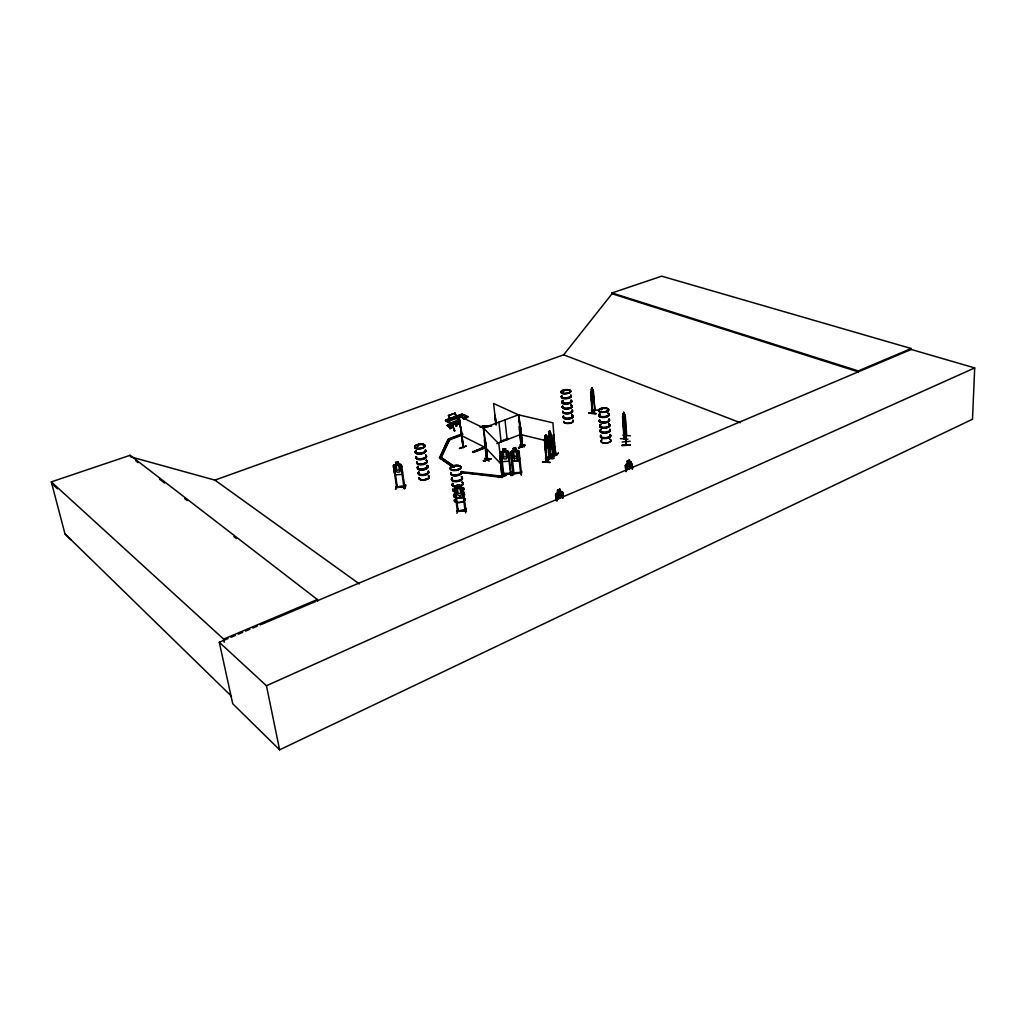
<?xml version="1.0" encoding="UTF-8"?>
<svg xmlns="http://www.w3.org/2000/svg" width="1026" height="1026" viewBox="0 0 1026 1026"><rect width="100%" height="100%" fill="white"/><g stroke="black" fill="none" stroke-linecap="round" stroke-linejoin="round"><path stroke-width="1.5" d="M911.216 348.519L858.287 370.899L858.287 371.861L612.035 293.757L611.971 292.949L661.68 276.174L911.216 348.519L911.191 349.468L317.098 600.851L317.662 601.287L317.329 599.505L130.135 455.287L51.3 481.874L64.971 533.853L70.794 539.689M630.182 445.271L621.974 445.117L630.182 445.258M630.208 441.27L622.102 442.014M547.666 446.618L545.422 449.298L547.666 446.618L546.704 436.691L547.05 437.281M551.68 439.615L551.616 442.398M624.436 420.698L626.245 444.951M626.296 441.526L626.283 445.22M625.963 444.925L626.027 441.898L626.27 444.502M593.541 398.909L593.528 396.293L593.541 398.909L591.553 401.243L593.438 398.858L593.579 396.318M624.706 427.444L624.731 426.418M624.911 422.148L626.347 442.244M624.334 420.224L623.577 421.224L623.257 416.684L624.013 415.684L625.09 432.613L624.911 430.51M624.244 420.634L624.257 418.454M624.462 420.262L624.424 421.301M625.296 421.058L625.309 423.802L625.385 421.07M911.191 349.468L974.7 367.924L972.494 419.236L279.611 749.826L232.722 703.721L219.269 642.25L228.029 638.544M483.349 460.943L490.851 458.904M542.421 462.021L550.321 462.444L542.587 461.841M490.967 459.007L483.336 460.623M546.525 457.147L554.271 458.109L546.435 457.622M588.655 413.273L596.093 413.606L588.757 412.721M620.268 438.628L627.976 439.141M450.683 422.789L450.081 428.714L450.055 422.545M450.081 428.714L450.363 423.866M456.929 422.956L456.467 426.329L456.288 423.007M456.095 426.149L456.557 422.904M456.467 426.329L456.647 423.34M511.512 458.584L512.718 461.02L519.169 460.559L519.746 457.981M520.4 472.486L521.298 472.268L521.388 473.14L519.041 451.299L518.066 450.465L511.653 450.965L510.781 451.915L513.141 473.704L521.221 472.986M518.066 450.504L519.041 451.337M521.554 471.255L521.298 474.833M516.193 450.645L515.924 448.093L513.167 448.298L513.436 450.837L512.256 451.812L512.756 456.467L514.347 458.365L516.912 458.173L518.079 456.083L517.579 451.427L516.104 450.696M521.516 470.831L521.221 474.91M512.718 461.02L519.169 460.52M518.412 452.889L519.169 452.838L518.412 452.889L520.631 473.204M510.781 451.915L513.231 473.743L513.038 472.819M521.221 472.409L513.911 472.794M513.975 473.499L511.717 453.364L510.948 453.543L511.717 453.364M513.244 471.832L512.808 475.384M512.82 471.806L512.423 475.474M510.384 473.14L511.115 473.089L510.23 473.345M511.897 471.87L510.999 475.577L511.897 471.883M511.076 475.5L511.551 471.857M508.178 453.569L508.934 453.518L508.178 453.569L510.486 473.691M500.573 452.543L502.445 461.662L508.883 461.187L509.358 458.648M509.447 458.699L508.883 461.225M507.755 451.132L508.716 452.004L507.742 451.171L501.342 451.607L500.483 452.556L502.894 474.358L511.192 473.82L510.974 472.935M510.243 473.217L503.74 473.422L503.715 474.307L501.496 454.018L500.726 454.197L501.496 454.018M503.15 472.46L502.124 477.475L461.995 472.524L462.7 471.832L502.201 476.154L503.099 472.05L502.599 476.026M502.945 473.473L503.676 473.435L502.817 473.627M505.6 448.798L502.855 448.952L503.227 451.568L501.945 452.453L502.471 457.109L504.061 459.007L506.626 458.827L507.767 456.75L507.267 452.094L505.792 451.35M483.631 428.175L498.841 443.796L502.548 476.436L502.714 472.435M501.227 459.25L502.496 461.572M467.689 416.684L463.406 418.377M458.186 469.639L458.365 469.69M458.519 469.459L457.711 469.421M454.108 467.074L452.646 466.83L453.813 467.24M452.838 467.074L453.646 466.907M465.971 445.989L459.597 448.285M556.028 499.765L556.425 496.802L561.825 494.429L562.838 496.776L561.773 494.545M556.105 499.739L556.554 496.892M625.745 470.267L626.168 467.381L631.272 465.188L632.196 467.42L631.272 465.188M459.507 420.378L450.953 423.43L445.823 420.506M486.683 459.199L486.991 459.186M592.233 390.175L591.964 387.828L590.578 392.958L592.784 389.508L592.143 390.162L592.951 394.933L591.925 398.216L591.374 396.844M402.513 471.832L402.012 474.397L395.6 474.833L394.317 472.383L393.317 465.701L394.151 464.752L400.538 464.329L401.538 465.163L404.783 486.965M548.14 436.371L548.474 435.114L550.269 457.711M422.071 447.631L422.481 447.823M418.198 445.861L417.89 445.592M417.851 445.143L418.351 445.797M428.56 476.013L428.56 475.987A5.207 2.219 -7.9 0 1 425.02 479.693A5.207 2.219 -7.9 0 1 419.083 477.693A5.207 2.219 -7.9 0 0 425.02 479.693A5.207 2.219 -7.9 0 0 428.47 475.91L428.535 476.064A5.207 2.219 -7.9 0 1 425.046 479.886A5.207 2.219 -7.9 0 1 419.108 477.872M489.197 461.149L484.413 458.417M501.906 476.205L499.97 455.929L501.958 476.231M465.56 512.923L466.445 508.434M462.534 489.979L463.329 489.941L462.534 489.979L465.073 511.025L464.983 510.114L465.958 510.063M465.111 510.089L458.237 510.82L465.778 510.05M626.181 435.922L624.603 414.029L625.886 431.407M463.944 495.301L463.393 497.905L456.673 498.264L455.377 495.712L456.685 498.226M624.488 437.935L624.013 438.884L626.411 435.473M624.603 438.615L623.128 418.929M456.865 513.372L457.801 508.883M457.263 510.679L458.173 510.627L457.275 510.512M462.046 487.491L455.377 487.812L454.48 488.825L457.429 511.448L465.919 510.961L463.085 488.325L462.059 487.453L460.007 487.683L459.763 484.965L456.891 485.157L457.327 487.837L456.019 488.735L456.634 493.557L458.327 495.545L460.995 495.391L462.175 493.262L461.559 488.427L460.02 487.645M463.047 447.374L459.199 416.133L483.567 427.945L487.683 460.315L485.118 439.91L486.645 459.699M455.557 490.351L454.736 490.531L455.557 490.351L458.212 511.397L458.224 510.448M623.975 414.748L623.795 412.311L622.846 417.21L624.283 438.948L626.694 435.652L625.309 416.043M397.37 486.799C413.888 486.491 398.165 485.234 397.319 487.453L394.382 467.202L393.625 467.253L394.382 467.202M404.27 488.363C405.36 479.45 406.604 488.902 404.218 488.363M404.282 488.774L405.411 484.977M404.347 488.697L405.745 484.965M591.412 391.15L592.566 413.375L594.464 410.131M401.038 466.766L401.794 466.715L401.038 466.766L403.936 487.055L404.539 486.093M397.28 487.312C395.074 487.722 398.421 486.157 396.472 486.619M396.947 485.516L395.51 489.351L397.036 485.58M395.549 489.299L396.921 485.208M401.525 465.201L400.538 464.329M398.652 464.496L398.306 461.956L395.549 462.175L396.023 464.752L394.792 465.637L395.472 470.28L397.139 472.178L399.678 472.011L400.756 469.934L400.076 465.278L398.588 464.547L398.306 461.956M590.681 392.971L592.271 413.324L594.721 410.323M548.756 458.276L549.115 458.224M548.756 458.224L549.141 459.007L547.076 437.217M549.038 458.507L546.653 461.367M546.255 461.367L548.769 458.481M546.884 461.841L544.46 439.32L546.307 462.136L549.436 458.673L546.614 462.123L544.652 441.796M553.373 454.403L551.206 434.511L552.809 454.698L553.424 454.364L550.898 457.429M550.911 457.468L548.936 437.563M552.745 453.967L553.36 453.646M550.782 456.775L552.757 454.172M596.055 413.593L588.744 413.119M488.556 426.829L483.797 426.354L490.313 425.585M484.054 425.739L483.862 426.944L482.938 425.944L479.963 427.072M453.03 423.648L452.081 423.481M592.592 413.337L595.067 410.336L592.707 389.495L593.105 390.034M453.787 465.907L441.077 457.455L439.692 457.917L452.479 466.997L453.813 466.548L440.962 457.378L449.516 439.282L462.931 434.229M461.508 435.383L449.593 439.885L441.039 457.981L439.513 458.019L448.029 439.32L449.593 439.885L448.105 439.91L439.513 458.019M459.366 421.417A2.796 1.321 69.5 0 1 459.994 421.904L459.815 422.263A20.443 16.236 -64.6 0 1 453.838 424.482L453.967 424.238A20.456 16.236 -64.7 0 0 459.994 421.904L459.879 421.955A2.578 1.218 69.5 0 0 459.391 421.609L458.866 421.391M625.796 470.985L625.398 465.432L626.155 464.214L631.182 462.021L632.388 468.664M625.539 465.471L627.553 463.611L626.553 464.97L626.899 469.793M556.374 493.647L555.694 494.865L556.156 500.534M606.353 411.157L605.879 411.631M601.48 409.092L600.915 409.707L600.864 409.028M601.518 409.656L601.608 408.989M568.737 392.778L567.994 393.035L568.584 392.625M562.979 390.842L563.415 390.932M563.107 390.906L564.108 390.919L563.351 391.252M630.439 435.793L622.769 435.242M626.142 435.46L624.283 438.23M623.436 426.239L623 424.251L623.423 426.341L625.193 423.751M622.654 416.582L624.526 414.029L624.039 414.876M622.744 416.582L623.859 412.439M623.192 413.658L623.68 413.016L623.244 414.466M463.444 418.634L467.664 416.53L461.982 414.055L445.746 419.98L445.515 420.891M463.47 418.903L467.638 417.005M560.145 491.916L559.888 489.261L557.528 490.236L557.259 499.252M740.221 422.686L563.684 354.804L612.035 293.757M545.563 458.096L553.091 458.507M598.53 410.156L591.284 409.964M421.789 447.875L421.968 447.669M594.721 410.156L592.464 412.362M557.08 454.621L549.397 453.607L557.221 454.39M545.627 444.066L546.486 443.001M417.274 445.733L417.21 445.938M550.321 457.75L553.027 454.197M544.562 439.385L546.614 436.678M545.178 439.449L546.037 438.397M545.832 434.986L544.857 436.153L545.806 435.101M545.614 435.704L545.127 437.204L545.691 436.525M549.333 445.04C547.794 436.05 549.077 451.889 551.501 442.334M591.284 394.112L592.861 413.042M594.811 410.605L593.49 391.445M591.258 388.854L592.04 387.828M548.5 435.178L550.667 432.51L552.834 454.659M548.897 431.972C550.821 427.444 549.782 438.064 549.705 430.805M394.189 464.881L393.407 465.766L396.652 487.542L404.731 486.837M510.871 451.953L513.539 450.914M501.393 451.645L500.573 452.581L502.996 474.217L511.204 473.653M454.569 488.851L455.429 487.889M452.171 423.533L450.773 424.879L451.838 423.225M502.124 477.475L502.804 476.757L502.189 475.769M451.927 423.263L450.812 424.892M450.76 424.572L451.248 428.034L451.44 427.342L447.221 425.354L450.773 424.507L451.055 427.406L447.246 425.367M462.072 473.14L462.7 471.832L461.302 472.319L462.777 472.447M521.08 446.259L521.734 446.323M521.721 445.63L521.208 445.643M486.58 459.686L484.336 439.949L484.99 440.064M487.235 459.084L486.888 459.289M487.35 459.84L487.453 459.622M513.872 473.666L513.898 472.922M600.98 409.374L601.698 409.194M465.984 510.974L465.778 510.025M550.616 457.763L550.398 456.75M553.142 454.672L551.206 434.511M467.587 417.364L463.508 419.159M451.26 428.022L447.426 425.572L450.927 424.726M447.503 426.162L451.517 427.932M417.364 445.297L417.749 445.617M555.861 454.12L555.066 454.095L556.028 454.89M555.31 454.71L552.95 422.827L518.758 414.889L522.709 446.566M558.375 452.966L553.565 456.493M553.476 456.519L558.49 453.338M553.335 434.986L554.091 435.024L553.335 434.986L555.22 454.89L556.015 454.839M522.516 445.823L522.349 445.964M519.079 447.913L524.35 444.54L519.374 447.592M519.323 447.926L524.055 444.861M520.58 427.021L519.836 426.996L520.58 427.021L522.478 446.695L518.669 414.709L483.259 428.086L487.235 460.392M487.632 460.366L486.401 449.503M520.503 472.319L520.644 473.024M513.064 473.589L521.208 473.166M513.795 472.935L513 472.999L513.834 472.794M511.128 473.845L508.729 451.966M457.378 511.269L466.035 510.794M445.848 420.775C449.914 424.559 456.326 424.841 445.566 420.686M219.269 642.25L266.452 685.74L974.7 367.924M627.963 469.292L629.977 468.407L629.643 463.624L627.63 464.496L627.976 469.318L629.977 468.433M556.49 496.828L561.889 494.455M558.413 498.751L560.555 497.815L560.093 492.89L557.939 493.827L558.413 498.751L560.542 497.79M629.72 462.662L631.182 462.021M556.682 496.263L555.848 496.443L556.682 496.263L557.105 500.829M562.517 498.277L562.723 493.442L563.197 496.571M562.081 493.711L562.915 493.532M626.437 466.843L625.642 467.01L626.437 466.843L626.655 469.818M632.003 469.01L632.08 464.201L632.593 468.741M632.273 464.291L631.49 464.457M559.888 489.261L557.58 490.261L557.836 492.916M627.489 463.585L627.309 460.995L629.464 460.046L629.643 462.777M627.386 461.046L629.528 460.084M449.721 419.236L448.76 415.453L450.132 419.442M51.3 481.874L223.617 639.108L317.329 599.505M230.953 637.313L235.326 635.453M238.25 634.222L242.636 632.362M245.547 631.131L249.934 629.271M252.858 628.04L257.231 626.193M260.155 624.949L315.636 601.48M454.903 413.209L456.814 416.979M449.093 416.71L450.388 419.326M455.493 414.376L456.262 417.184M463.508 447.592L460.969 427.919L463.213 447.4M518.707 447.798L525.132 445.258L518.438 447.682M519.669 444.951L524.312 446.9M490.774 458.648L483.913 461.2L490.813 458.699M518.669 447.746L524.902 445.092M484.682 440.218L485.285 439.987L485.837 444.745M459.404 448.542L466.202 446.156M485.093 448.003L473.525 452.479L472.64 452.03L484.144 446.951M472.64 452.03L484.208 447.554M472.576 451.427L473.448 451.876L486.478 446.836M500.945 441.244L508.178 438.448L499.559 442.398M496.879 443.63L520.733 434.396M495.75 424.572L494.93 415.248L496.379 424.674M449.593 439.885L448.683 438.859L462.085 433.806M448.76 439.449L462.162 434.396M480.809 427.483L483.797 426.354L491.608 426.162M454.467 413.363L456.544 417.056M454.095 430.728L454.762 430.83L451.183 423.071M460.494 428.329L461.174 428.432L457.429 420.25M452.62 414.055L455.185 413.093M451.555 423.597L459.545 420.634L459.443 419.839L450.889 422.904L445.54 420.416L453.748 417.313M459.468 420.109L451.119 423.161M452.056 414.26L452.774 413.991M455.069 416.825L462.213 414.299L467.689 416.8M447.144 420.019L453.774 417.582M455.095 417.095L462.059 414.581L465.176 415.812M447.182 420.288L453.813 417.839L453.71 417.056L459.443 419.839M448.349 415.62L450.209 414.927M451.504 414.466L452.222 414.196M450.978 414.658L451.696 414.389M450.452 414.85L451.183 414.581M449.003 416.107L448.49 415.556L450.683 414.76M439.782 458.532L441.154 458.058M521.426 445.746L521.811 445.425M461.726 414.927L462.752 414.902M498.482 477.116L506.254 475.051M498.533 477.462L506.344 475.461M555.733 454.261L555.694 454.98M465.15 510.833L465.176 510.063M463.393 446.861L463.226 447.015M550.872 441.308L554.976 454.351L556.605 454.762L555.04 454.967L553.206 449.17M516.104 450.735L518.027 450.594M513.628 451.709L516.193 451.53M514.129 456.365L516.694 456.185M502.945 449.067L505.51 448.888M463.188 447.682L460.854 428.317M624.231 419.544L624.372 423.417M624.347 423.969L623.795 412.311M624.898 427.252L625.065 430.022M630.182 445.079L622 445.694M455.416 487.94L457.327 487.837L457.006 485.195M484.131 426.329L490.377 426.175M439.423 457.416L440.962 457.378M519.015 426.688L521.439 446.464L519.759 426.624M503.009 474.358L503.009 473.448M403.911 486.298L403.936 487.055M457.455 511.423L457.468 510.461M591.168 399.268L591.63 401.243M622.974 424.302L622.641 416.518L624.013 438.936M544.909 436.114L546.063 448.503M545.139 438.589L546.896 461.764M548.846 431.92L550.59 457.776M545.434 458.224L553.283 458.725M549.449 453.915L557.246 454.428M461.995 472.524L502.804 476.757M522.362 446.669L520.413 427.124M510.371 473.884L510.32 473.14M458.737 421.288L457.622 420.904M458.032 421.224L459.007 421.442M458.814 421.699L459.533 421.968A2.155 1.013 69.5 0 1 459.853 422.186L459.905 422.237M452.017 423.225L453.402 423.623A2.809 1.321 69.5 0 1 454.018 424.123L453.902 424.174A2.591 1.218 69.5 0 0 453.428 423.828L452.876 424.046M520.823 434.588L554.835 442.834M560.004 492.005L561.248 492.377L561.709 497.302M611.971 292.949L858.287 370.899M453.697 424.469L453.838 424.482A2.155 1.013 69.5 0 0 453.479 424.213L451.248 423.558M563.749 354.778L214.909 480.13L130.494 456.762L130.135 455.287M521.939 446.566L518.399 414.812L493.596 403.487L495.968 424.482M627.309 460.995L627.63 463.662M625.398 465.432L625.963 471.485M549.923 433.382L550.629 440.757L549.744 441.808L549.09 440.41M482.938 425.944L483.797 426.354M507.344 438.615L508.242 439.038M556.233 500.496L555.553 494.827L556.336 493.57C561.094 489.338 564.364 491.274 563.056 497.507M461.636 435.665L485.901 447.849M448.683 438.859L449.516 439.282M439.692 457.917L452.402 466.381M214.537 479.86L359.356 583.897M135.535 460.661L138.048 462.611M159.492 479.155L164.532 483.054M184.706 498.623L187.232 500.573M233.877 536.598L236.403 538.547M459.763 422.225L459.815 422.263A2.155 1.013 69.5 0 0 459.443 422.007M51.698 483.387L57.494 488.825M64.971 533.853L231.53 696.308M485.952 448.093L501.137 464.162M455.044 413.157L455.493 413.901M447.451 425.11L447.772 426.072M545.165 444.643L545.819 446.041L546.948 442.437L545.742 434.973M457.852 419.711L461.174 428.432M457.583 419.801L460.905 428.522M451.953 423.443L454.762 430.83M451.696 423.558L454.505 430.92M552.411 441.103L556.605 454.762M551.385 443.36L552.296 446.259M545.524 449.196L544.986 447.195L545.511 449.298M223.617 639.108L224.284 642.173M266.452 685.74L279.611 749.826M624.436 420.775L625.95 445.31M448.067 422.417L447.964 421.622L465.111 415.286L465.214 416.081M462.995 488.363L463.855 495.289M495.122 415.53L496.161 424.764M498.905 422.186L501.111 441.988M504.984 419.878L507.152 439.654M505.6 448.76L505.792 451.389M624.796 428.034L624.847 429.407L624.744 425.88M514.616 460.854L513.269 448.375L515.847 448.182L517.181 460.661M519.669 432.972L521.17 446.413M545.717 435.101L546.922 447.439M559.824 489.235L560.068 492.031M553.501 434.883L555.374 454.723M556.477 496.161L556.913 500.739M556.041 496.533L556.336 499.585M562.466 491.826L562.979 497.533M562.286 493.814L562.71 498.367M626.245 466.753L626.45 469.728M625.847 467.099L626.168 471.575M631.054 467.959L630.721 463.149L629.579 462.752L629.4 460.174M459.481 421.571A2.578 1.218 69.5 0 1 459.969 421.93M461.508 477.116A5.502 2.373 -7.3 0 1 460.751 480.245A5.502 2.373 -7.3 0 1 453.736 481.181A5.502 2.373 -7.3 0 1 452.068 478.373M462.098 482.258A5.438 2.347 -7.3 0 1 459.366 486.106M457.981 486.375A5.438 2.347 -7.3 0 1 453.133 485.837A5.438 2.347 -7.3 0 1 452.787 483.502M462.072 482.066A5.438 2.347 -7.3 0 1 459.34 485.914M457.955 486.17A5.438 2.347 -7.3 0 1 453.107 485.631A5.438 2.347 -7.3 0 1 452.761 483.297M461.367 476.513A5.438 2.334 -7.3 0 1 460.623 479.604A5.438 2.334 -7.3 0 1 453.697 480.527A5.438 2.334 -7.3 0 1 452.056 477.757M461.469 476.821A5.502 2.36 -7.3 0 1 460.725 479.95A5.502 2.36 -7.3 0 1 453.697 480.886A5.502 2.36 -7.3 0 1 452.03 478.078M461.392 472.229A5.438 2.321 -7.3 0 1 456.634 475.808A5.438 2.321 -7.3 0 1 450.978 473.602M461.379 471.575A5.515 2.347 -7.3 0 1 456.557 475.205A5.515 2.347 -7.3 0 1 450.824 472.973M461.264 471.255A5.438 2.321 -7.3 0 1 456.506 474.846A5.438 2.321 -7.3 0 1 450.85 472.64M462.11 477.962A5.438 2.334 -7.3 0 1 456.66 481.643A5.438 2.334 -7.3 0 1 452.184 478.719M461.418 471.87A5.515 2.347 -7.3 0 1 456.596 475.5A5.515 2.347 -7.3 0 1 450.863 473.281M463.534 493.698A5.399 2.385 -7.4 0 1 463.136 496.648M462.085 497.174A5.399 2.385 -7.4 0 1 459.443 497.854M455.544 497.674A5.399 2.385 -7.4 0 1 453.825 495.584M463.56 493.352A5.476 2.411 -7.4 0 1 463.149 496.34M460.815 497.289A5.476 2.411 -7.4 0 1 459.417 497.559M456.634 497.597A5.476 2.411 -7.4 0 1 454.172 494.609M463.419 492.749A5.399 2.373 -7.4 0 1 463.021 495.699M456.596 496.943A5.399 2.373 -7.4 0 1 454.159 493.993M463.521 493.057A5.476 2.411 -7.4 0 1 463.111 496.045M460.777 496.994A5.476 2.411 -7.4 0 1 459.379 497.264M456.596 497.302A5.476 2.411 -7.4 0 1 454.133 494.314M462.149 482.784A5.412 2.347 -7.3 0 1 459.43 486.632M458.045 486.888A5.412 2.347 -7.3 0 1 453.223 486.35A5.412 2.347 -7.3 0 1 452.876 484.028M462.123 482.476A5.438 2.347 -7.3 0 1 459.391 486.324M458.006 486.593A5.438 2.347 -7.3 0 1 453.159 486.055A5.438 2.347 -7.3 0 1 452.825 483.721M463.444 488.517A5.412 2.36 -7.4 0 1 463.201 490.364M454.813 491.98A5.412 2.36 -7.4 0 1 453.094 489.902M463.431 487.876A5.489 2.398 -7.4 0 1 463.188 489.748M454.685 491.39A5.489 2.398 -7.4 0 1 452.941 489.287M463.329 487.568A5.412 2.36 -7.4 0 1 462.303 490.005M454.685 491.031A5.412 2.36 -7.4 0 1 452.966 488.953M463.47 488.171A5.489 2.398 -7.4 0 1 463.213 490.043M454.723 491.685A5.489 2.398 -7.4 0 1 452.979 489.569M608.687 424.007A5.092 2.065 -4.5 0 1 608.315 426.816A5.092 2.065 -4.5 0 1 601.467 427.355A5.092 2.065 -4.5 0 1 600.659 424.623M608.674 423.776A5.092 2.052 -4.5 0 1 608.303 426.585A5.092 2.052 -4.5 0 1 601.441 427.124A5.092 2.052 -4.5 0 1 600.646 424.405M609.046 414.478A5.168 2.052 -4.5 0 1 602.788 417.236A5.168 2.052 -4.5 0 1 599.8 414.222M607.956 413.581A5.168 2.052 -4.5 0 1 608.662 413.991M607.931 413.298A5.168 2.052 -4.5 0 1 607.546 416.107A5.168 2.052 -4.5 0 1 600.582 416.659A5.168 2.052 -4.5 0 1 599.774 413.94M607.854 413.003A5.092 2.026 -4.5 0 1 607.469 415.774A5.092 2.026 -4.5 0 1 600.608 416.312A5.092 2.026 -4.5 0 1 599.8 413.632M609.008 414.812A5.092 2.026 -4.5 0 1 602.839 417.531A5.092 2.026 -4.5 0 1 599.877 414.555M608.969 418.877A5.092 2.039 -4.5 0 1 604.506 422.071A5.092 2.039 -4.5 0 1 599.607 419.608M609.034 419.801A5.092 2.039 -4.5 0 1 604.57 422.981A5.092 2.039 -4.5 0 1 599.684 420.532M609.072 419.467A5.156 2.065 -4.5 0 1 604.558 422.699A5.156 2.065 -4.5 0 1 599.594 420.211M609.059 419.185A5.156 2.065 -4.5 0 1 604.532 422.417A5.156 2.065 -4.5 0 1 599.569 419.929M609.867 439.385A5.066 2.103 -4.4 0 1 609.495 442.257A5.066 2.103 -4.4 0 1 602.672 442.783A5.066 2.103 -4.4 0 1 601.877 440M609.842 439.205A5.066 2.103 -4.4 0 1 609.482 442.078A5.066 2.103 -4.4 0 1 602.66 442.604A5.066 2.103 -4.4 0 1 601.852 439.821M608.713 424.456A5.066 2.052 -4.5 0 1 608.341 427.265A5.066 2.052 -4.5 0 1 601.505 427.791A5.066 2.052 -4.5 0 1 600.71 425.085M608.713 424.187A5.092 2.065 -4.5 0 1 608.341 426.996A5.092 2.065 -4.5 0 1 601.48 427.534A5.092 2.065 -4.5 0 1 600.672 424.802M609.803 429.868A5.066 2.065 -4.5 0 1 605.353 433.087A5.066 2.065 -4.5 0 1 600.466 430.599M610.137 434.383A5.066 2.078 -4.4 0 1 605.712 437.615A5.066 2.078 -4.4 0 1 600.826 435.101M610.252 434.96A5.13 2.116 -4.4 0 1 605.75 438.243A5.13 2.116 -4.4 0 1 600.813 435.691M610.226 434.678A5.13 2.116 -4.4 0 1 605.738 437.961A5.13 2.116 -4.4 0 1 600.787 435.409M609.816 429.253A5.143 2.09 -4.5 0 1 608.046 431.984A5.143 2.09 -4.5 0 1 601.48 432.138A5.143 2.09 -4.5 0 1 600.992 429.471M610.111 429.458A5.066 2.065 -4.5 0 1 603.968 432.215A5.066 2.065 -4.5 0 1 601.031 429.176M609.842 429.535A5.143 2.103 -4.5 0 1 608.072 432.254A5.143 2.103 -4.5 0 1 601.505 432.421A5.143 2.103 -4.5 0 1 601.018 429.753M610.213 435.28A5.066 2.078 -4.4 0 1 606.43 438.461A5.066 2.078 -4.4 0 1 600.595 436.563M425.7 455.788A5.233 2.155 -7.9 0 1 424.828 458.66A5.233 2.155 -7.9 0 1 418.159 459.545A5.233 2.155 -7.9 0 1 416.736 456.968M425.713 455.441A5.31 2.18 -7.9 0 1 422.186 459.199A5.31 2.18 -7.9 0 1 416.158 457.237M426.316 460.225A5.233 2.167 -7.9 0 1 422.84 463.957A5.233 2.167 -7.9 0 1 416.877 462.008M426.29 460.11A5.207 2.167 -7.9 0 1 422.827 463.829A5.207 2.167 -7.9 0 1 416.889 461.88M426.341 460.418A5.233 2.167 -7.9 0 1 422.866 464.15A5.233 2.167 -7.9 0 1 416.915 462.2M425.572 454.851A5.233 2.155 -7.9 0 1 422.096 458.558A5.233 2.155 -7.9 0 1 416.133 456.621M425.675 455.159A5.31 2.18 -7.9 0 1 422.148 458.917A5.31 2.18 -7.9 0 1 416.107 456.955M425.508 450.683A5.245 2.142 -7.9 0 1 420.096 454.095A5.245 2.142 -7.9 0 1 415.953 451.414M425.495 450.055A5.31 2.167 -7.9 0 1 420.006 453.518A5.31 2.167 -7.9 0 1 415.812 450.799M425.392 449.747A5.245 2.142 -7.9 0 1 419.967 453.159A5.245 2.142 -7.9 0 1 415.825 450.491M425.534 450.337A5.31 2.167 -7.9 0 1 420.044 453.8A5.31 2.167 -7.9 0 1 415.851 451.094M427.124 465.663A5.284 2.219 -7.9 0 1 426.252 468.613A5.284 2.219 -7.9 0 1 419.506 469.51A5.284 2.219 -7.9 0 1 418.057 466.868M418.185 467.189A5.207 2.18 -7.9 0 0 419.596 469.793A5.207 2.18 -7.9 0 0 426.239 468.908A5.207 2.18 -7.9 0 0 427.098 466.009A5.207 2.18 -7.9 0 1 426.239 468.908A5.207 2.18 -7.9 0 1 419.596 469.793A5.207 2.18 -7.9 0 1 418.172 467.189M427.085 465.381A5.284 2.206 -7.9 0 1 426.213 468.331A5.284 2.206 -7.9 0 1 419.467 469.215A5.284 2.206 -7.9 0 1 418.018 466.586M426.393 460.93A5.207 2.167 -7.9 0 1 422.93 464.65A5.207 2.167 -7.9 0 1 417.005 462.7M428.304 471.037A5.207 2.193 -7.9 0 1 422.93 474.525A5.207 2.193 -7.9 0 1 418.813 471.768M428.432 471.96A5.207 2.193 -7.9 0 1 423.058 475.448A5.207 2.193 -7.9 0 1 418.941 472.691M428.458 471.627A5.271 2.232 -7.9 0 1 423.007 475.166A5.271 2.232 -7.9 0 1 418.826 472.358M428.419 471.344A5.271 2.232 -7.9 0 1 422.969 474.884A5.271 2.232 -7.9 0 1 418.788 472.075M428.419 475.782A5.168 2.206 -7.9 0 1 424.995 479.552A5.168 2.206 -7.9 0 1 419.095 477.552M570.661 400.32A4.963 1.924 -5.2 0 1 570.135 402.962A4.963 1.924 -5.2 0 1 563.441 403.5A4.963 1.924 -5.2 0 1 562.825 400.948M571.033 405.116A4.899 1.911 -5.2 0 1 570.815 407.604A4.899 1.911 -5.2 0 1 564.595 408.425A4.899 1.911 -5.2 0 1 562.671 406.219M571.007 404.898A4.899 1.911 -5.2 0 1 570.789 407.386A4.899 1.911 -5.2 0 1 564.569 408.194A4.899 1.911 -5.2 0 1 562.658 405.988M571.29 400.435A4.963 1.924 -5.2 0 1 569.43 402.949A4.963 1.924 -5.2 0 1 563.12 403.128A4.963 1.924 -5.2 0 1 562.799 400.666M570.815 395.728A4.899 1.885 -5.2 0 1 566.352 398.704A4.899 1.885 -5.2 0 1 561.799 396.446M571.2 400.14A4.899 1.898 -5.2 0 1 569.366 402.628A4.899 1.898 -5.2 0 1 563.133 402.795A4.899 1.898 -5.2 0 1 562.825 400.371M571.277 401.025A4.899 1.898 -5.2 0 1 569.443 403.513A4.899 1.898 -5.2 0 1 563.223 403.693A4.899 1.898 -5.2 0 1 562.915 401.269M570.828 395.125A4.976 1.911 -5.2 0 1 566.301 398.139A4.976 1.911 -5.2 0 1 561.684 395.856M571.084 395.279A4.899 1.885 -5.2 0 1 565.634 397.844A4.899 1.885 -5.2 0 1 561.722 395.549M570.854 395.408A4.976 1.911 -5.2 0 1 566.326 398.421A4.976 1.911 -5.2 0 1 561.709 396.126M571.957 415.658A4.873 1.937 -5.1 0 1 571.739 418.172A4.873 1.937 -5.1 0 1 565.544 418.993A4.873 1.937 -5.1 0 1 563.633 416.748M571.982 415.338A4.938 1.962 -5.1 0 1 571.764 417.89A4.938 1.962 -5.1 0 1 565.48 418.711A4.938 1.962 -5.1 0 1 563.543 416.441M571.867 414.786A4.873 1.937 -5.1 0 1 571.662 417.3A4.873 1.937 -5.1 0 1 565.467 418.108A4.873 1.937 -5.1 0 1 563.556 415.876M571.957 415.068A4.938 1.962 -5.1 0 1 571.739 417.608A4.938 1.962 -5.1 0 1 565.467 418.441A4.938 1.962 -5.1 0 1 563.518 416.171M571.059 405.565A4.873 1.911 -5.2 0 1 570.841 408.04A4.873 1.911 -5.2 0 1 564.646 408.848A4.873 1.911 -5.2 0 1 562.735 406.655M571.046 405.296A4.899 1.911 -5.2 0 1 570.828 407.784A4.899 1.911 -5.2 0 1 564.608 408.592A4.899 1.911 -5.2 0 1 562.697 406.386M572.136 410.798A4.873 1.924 -5.1 0 1 568.327 413.747A4.873 1.924 -5.1 0 1 562.838 412.016M572.149 410.208A4.95 1.949 -5.1 0 1 568.289 413.196A4.95 1.949 -5.1 0 1 562.723 411.439M572.059 409.913A4.873 1.924 -5.1 0 1 568.25 412.862A4.873 1.924 -5.1 0 1 562.761 411.131M572.944 420.134A4.848 1.949 -5.1 0 1 569.161 423.122A4.848 1.949 -5.1 0 1 563.697 421.353M572.175 410.477A4.95 1.949 -5.1 0 1 568.314 413.465A4.95 1.949 -5.1 0 1 562.748 411.708M572.983 420.429A4.873 1.949 -5.1 0 1 569.186 423.43A4.873 1.949 -5.1 0 1 563.71 421.648M592.541 395.42L591.784 396.344L591.425 391.97L592.194 391.06L592.541 395.42M550.436 438.795L549.564 439.846L549.128 435.255L550 434.203L550.436 438.795M591.899 389.264L591.399 389.854L591.835 388.482L591.899 389.264M549.564 431.523L549.077 433.01L549.564 431.523M559.414 489.966L558.029 490.569L558.118 491.454L559.503 490.851L559.414 489.966M629.079 460.751L627.835 462.187L629.079 460.751M449.568 426.406L449.375 427.098L449.568 426.406M515.424 448.631L513.769 448.76L513.859 449.593L515.514 449.478L515.424 448.631M505.113 449.298L503.458 449.414L503.548 450.247L505.202 450.132L505.113 449.298M505.882 452.184L503.317 452.363L503.843 457.019L506.408 456.839L505.882 452.184M397.832 462.495L396.177 462.598L396.305 463.431L397.947 463.329L397.832 462.495M398.716 465.368L396.151 465.548L396.844 470.19L399.396 470.023L398.716 465.368M459.263 485.516L457.545 485.606L457.647 486.465L459.366 486.375L459.263 485.516M460.123 488.504L457.455 488.658L458.071 493.48L460.738 493.339L460.123 488.504M451.979 469.831A5.451 2.308 -7.3 0 0 460.854 467.6A5.451 2.308 -7.3 0 0 453.787 465.701A5.451 2.308 -7.3 0 0 451.979 469.831A5.463 2.308 -7.3 0 0 460.866 467.625A5.463 2.308 -7.3 0 0 453.774 465.714A5.463 2.308 -7.3 0 0 451.979 469.857M452.043 470.331A5.438 2.296 -7.3 0 0 460.905 468.1A5.438 2.296 -7.3 0 0 453.851 466.202A5.438 2.296 -7.3 0 0 452.043 470.331M463.393 501.406A5.399 2.398 -7.4 0 0 464.124 498.238A5.399 2.398 -7.4 0 1 463.393 501.393A5.399 2.398 -7.4 0 1 456.506 502.33A5.399 2.398 -7.4 0 1 454.864 499.482A5.399 2.398 -7.4 0 0 456.493 502.317A5.399 2.398 -7.4 0 0 463.393 501.393M600.608 411.798A5.117 2.014 -4.5 0 0 608.649 409.81A5.117 2.014 -4.5 0 0 601.454 408.258A5.117 2.014 -4.5 0 0 600.608 411.798M600.646 412.247A5.092 2.014 -4.5 0 0 608.662 410.272A5.092 2.014 -4.5 0 0 601.505 408.72A5.092 2.014 -4.5 0 0 600.646 412.247M600.62 411.977A5.117 2.014 -4.5 0 0 608.662 410.002A5.117 2.014 -4.5 0 0 601.48 408.438A5.117 2.014 -4.5 0 0 600.62 411.977M417.377 448.452A5.245 2.129 -7.8 0 0 424.982 445.579A5.245 2.129 -7.8 0 0 416.979 444.797A5.258 2.129 -7.8 0 0 417.377 448.477A5.258 2.129 -7.8 0 0 424.995 445.605A5.258 2.129 -7.8 0 0 416.966 444.809A5.245 2.129 -7.8 0 0 417.377 448.452M417.454 448.926A5.233 2.129 -7.8 0 0 425.033 446.066A5.233 2.129 -7.8 0 0 417.043 445.271A5.233 2.129 -7.8 0 0 417.454 448.926M417.402 448.644A5.258 2.129 -7.8 0 0 425.02 445.771A5.258 2.129 -7.8 0 0 416.992 444.976A5.258 2.129 -7.8 0 0 417.402 448.644M422.173 469.01A5.207 2.18 -7.9 0 0 427.534 465.535A5.22 2.18 -7.9 0 1 422.173 469.01A5.22 2.18 -7.9 0 1 418.044 466.266A5.207 2.18 -7.9 0 0 422.173 469.01M562.902 393.202A4.925 1.872 -5.2 0 0 570.712 391.316A4.925 1.872 -5.2 0 0 563.928 389.88A4.925 1.872 -5.2 0 0 562.902 393.202M562.941 393.638A4.899 1.872 -5.2 0 0 570.725 391.765A4.899 1.872 -5.2 0 0 563.979 390.329A4.899 1.872 -5.2 0 0 562.941 393.638M562.915 393.381A4.925 1.872 -5.2 0 0 570.725 391.496A4.925 1.872 -5.2 0 0 563.941 390.06A4.925 1.872 -5.2 0 0 562.915 393.381"/></g></svg>
